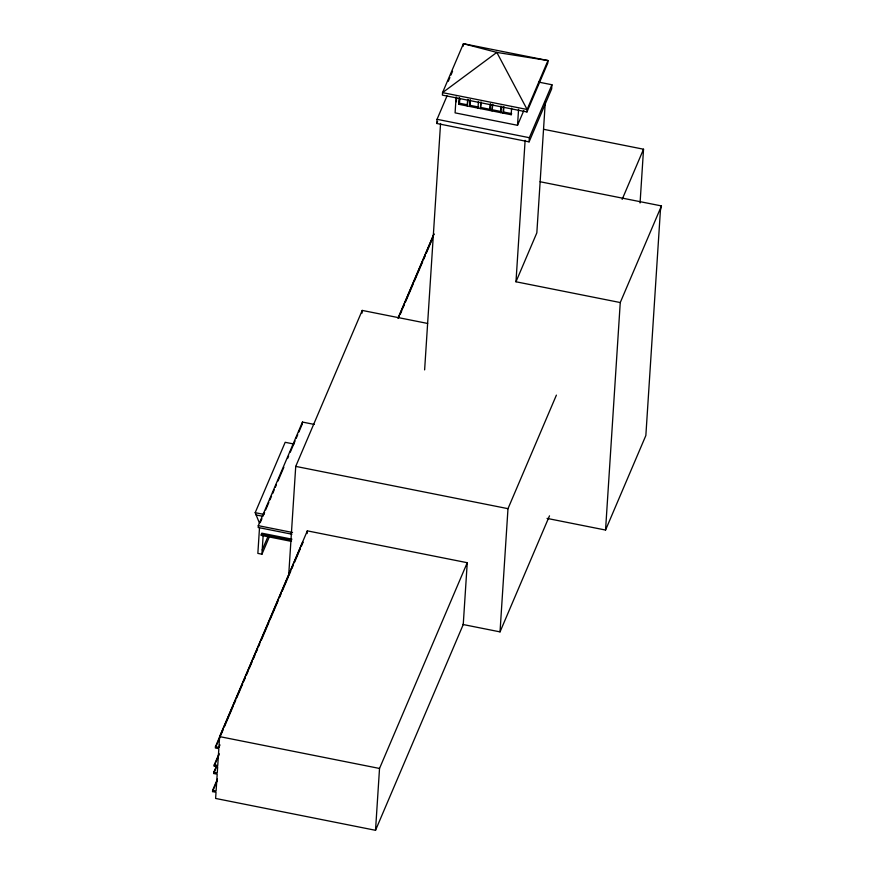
<?xml version="1.0" encoding="UTF-8"?>
<svg xmlns="http://www.w3.org/2000/svg" width="874" height="874" viewBox="0 0 874 874"><rect width="100%" height="100%" fill="white"/><g stroke="black" fill="none" stroke-linecap="round" stroke-linejoin="round"><path stroke-width="1.31" d="M212.622 790.314L216.097 791.003L217.189 774.2L213.715 773.512L213.791 772.234L217.265 772.922L217.67 766.76L214.196 766.061L214.283 764.783L217.746 765.482L218.839 748.679L215.365 747.98L215.452 746.702L218.915 747.401L219.614 736.607L307.331 530.857L467.251 562.714L463.242 624.549L375.525 830.3L215.616 798.443L216.02 792.281L212.546 791.593L212.622 790.314L217.44 779.018M314.312 424.425L302.459 422.066L258.289 525.656L258.18 527.492L291.927 534.211M259.491 528.038L257.852 553.395L261.938 554.203L269.837 535.686M291.49 541.399L261.282 535.38L261.359 534.265L261.829 533.173L291.971 539.171M261.938 554.203L263.129 535.86M288.639 576.064L295.729 466.388L362.229 310.423L427.637 323.446M302.338 423.89L302.459 422.066M307.156 533.555L307.331 530.857M362.054 313.121L362.229 310.423M375.525 830.3L379.524 768.454L467.251 562.714M538.548 82.08L551.931 84.745L551.658 88.908L529.087 141.861L436.771 123.474L437.044 119.312L447.018 95.921M424.622 369.899L440.562 123.474M456.119 96.872L455.092 112.866L517.528 125.299L523.799 110.583M456.37 101.777L456.621 97.833M503.479 106.552L503.063 113.117L503.533 112.003L511.651 113.631L511.181 114.734L458.872 104.312L459.298 97.757M458.872 104.312L459.68 97.954M459.56 102.411L459.811 98.478M463.253 46.18L463.417 43.7L547.976 60.546L547.812 63.026L526.956 111.959L442.397 95.113L442.55 92.633L463.417 43.7L496.825 52.407L547.976 60.546L527.12 109.479L526.956 111.959M467.645 99.418L467.219 105.972L468.027 99.625M470.081 99.898L469.655 106.464L470.463 100.106M478.428 101.57L478.002 108.125L478.482 107.021L470.125 105.35M480.831 102.04L480.405 108.605L481.213 102.247M490.292 103.93L489.866 110.485L490.685 104.137M492.433 104.356L492.018 110.911L492.827 104.563M500.955 106.049L500.529 112.615L501.25 107.568M503.533 112.003L503.872 106.759M511.181 114.734L511.607 108.179M517.528 125.299L518.566 109.305M540.099 181.748L661.454 205.925L620.256 302.546L515.977 281.778L525.121 140.321M529.087 141.861L529.349 137.699L551.931 84.745M462.641 624.429L500.026 631.88L507.991 508.668L556.399 395.124M545.278 102.269L536.833 232.845L515.977 281.778M547.037 518.391L605.551 530.048L620.256 302.546M640.063 202.987L643.537 149.214L543.595 129.297M661.454 205.925L660.394 210.612L645.853 435.525L605.551 530.048M259.578 523.373L255.186 512.667L285.186 442.299L293.915 444.036M448.275 81.315L449.881 77.546M450.951 75.044L452.557 71.275M260.31 522.466L261.916 518.708M262.987 516.195L264.593 512.437M265.663 509.924L268.875 502.397M269.946 499.884L271.552 496.126M272.622 493.613L274.218 489.844M275.288 487.342L276.359 484.83M277.965 481.061L283.853 467.262M287.59 458.479L288.66 455.977M290.266 452.208L295.084 440.922M296.155 438.409L297.761 434.64M298.832 432.138L302.033 424.611M261.282 535.38L261.752 534.276M436.771 123.474L437.612 121.508M262.211 550.008L267.936 536.581M398.052 318.081L433.886 234.024M215.452 746.702L302.633 542.219M398.162 318.147L433.996 234.09M215.9 746.724L223.383 729.167M224.454 726.655L233.019 706.585M234.079 704.073L235.685 700.314M236.756 697.802L242.644 684.003M243.715 681.491L245.321 677.732M246.392 675.22L247.987 671.451M249.057 668.949L252.269 661.421M253.34 658.909L254.946 655.15M256.016 652.638L257.622 648.869M258.693 646.367L259.753 643.854M261.359 640.096L268.853 622.528M269.924 620.016L278.478 599.946M279.549 597.434L281.155 593.675M282.226 591.163L288.103 577.364M289.174 574.852L290.78 571.093M291.85 568.581L293.456 564.822M294.527 562.31L300.405 548.511M301.475 545.999L303.081 542.241M400.216 314.411L401.822 310.641M402.892 308.14L404.487 304.371M405.558 301.858L413.052 284.301M414.123 281.789L422.677 261.719M423.748 259.207L425.354 255.448M426.425 252.936L432.302 239.137M218.915 747.401L219.986 744.888M214.283 764.783L219.09 753.497M214.196 766.061L219.013 754.775M213.791 772.234L216.468 765.963M213.715 773.512L216.391 767.23M212.546 791.593L217.353 780.296M622.146 199.392L643.537 149.214M500.026 631.88L549.495 515.835M459.342 103.208L467.688 104.869M480.875 107.491L490.336 109.381M492.488 109.807L500.999 111.501M437.044 119.312L529.349 137.699M295.729 466.388L507.991 508.668M255.186 512.667L263.915 514.404M256.126 514.961L262.473 516.217M258.289 525.656L292.539 532.485M261.359 534.265L291.501 540.274M219.614 736.607L379.524 768.454M496.825 52.407L442.55 92.633L527.12 109.479L496.825 52.407"/></g></svg>
